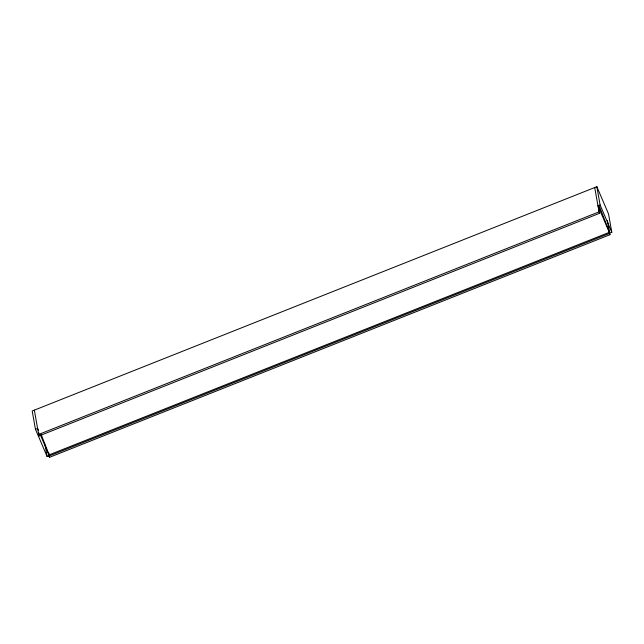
<?xml version="1.0" encoding="UTF-8"?>
<svg xmlns="http://www.w3.org/2000/svg" width="644" height="644" viewBox="0 0 644 644"><rect width="100%" height="100%" fill="white"/><g stroke="black" fill="none" stroke-linecap="round" stroke-linejoin="round"><path stroke-width="0.97" d="M596.851 186.696L600.111 205.001L597.978 205.847L609.659 233.136L611.8 232.291L608.54 213.985L596.851 186.696L32.2 410.993L35.46 429.298L47.149 456.588L49.282 455.735L40.322 434.813M35.46 429.298L37.602 428.445L38.382 430.264M598.574 207.247L599.644 213.261L39.268 435.859L38.672 434.459L599.049 211.86L594.718 187.541M607.429 220.618L609.94 234.706L49.564 457.304L49.025 456.041L609.401 233.442L609.119 231.872M600.111 205.001L611.8 232.291M609.401 233.442L609.94 234.706M599.049 211.86L599.644 213.261M598.92 205.186L609.506 232.275L49.129 454.873L41.103 434.33M48.767 452.845L49.564 457.304M48.743 454.471L49.025 456.041M45.088 445.028L47.149 456.588M38.656 432.422L39.268 435.859M34.341 410.139L38.672 434.459"/></g></svg>
